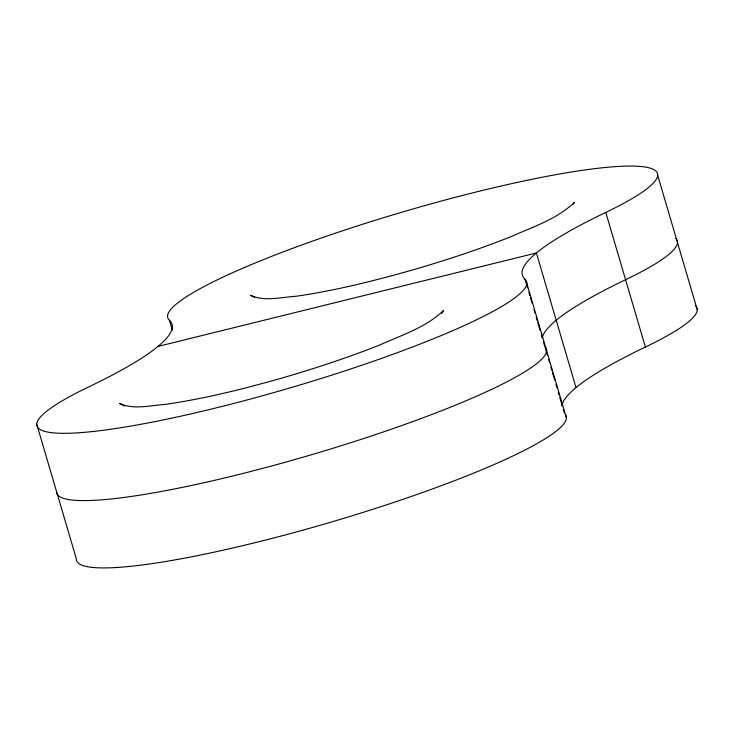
<?xml version="1.0" encoding="UTF-8"?>
<svg xmlns="http://www.w3.org/2000/svg" width="734" height="734" viewBox="0 0 734 734"><rect width="100%" height="100%" fill="white"/><g stroke="black" fill="none" stroke-linecap="round" stroke-linejoin="round"><path stroke-width="1.1" d="M441.831 313.455L443.464 310.528C425.986 327.456 401.819 335.034 380.065 344.87C347.457 357.807 314.079 368.752 280.388 378.505C242.541 389.185 204.281 398.764 165.333 404.397C150.415 405.306 133.863 410.049 119.706 403.461L124.697 406.122M573.226 204.327L574.318 202.382C556.84 219.301 532.664 226.879 510.919 236.715C478.302 249.652 444.932 260.598 411.233 270.36C373.395 281.03 335.135 290.609 296.187 296.252C281.269 297.151 264.717 301.894 250.551 295.307L254.551 297.435M157.993 346.42L536.389 252.964L576.006 387.58M657.682 175.27L697.3 309.895M605.779 212.42A411.765 56.591 -16.4 0 0 525.003 279.177A255.258 35.085 -16.4 0 1 216.337 407.847A255.258 35.085 -16.4 0 1 88.603 386.965A411.765 56.591 -16.4 0 0 169.38 320.198A255.258 35.085 -16.4 0 1 478.036 191.537A255.258 35.085 -16.4 0 1 605.779 212.42L645.397 347.035A411.765 56.591 -16.4 0 0 561.785 405.957M526.829 283.425L566.446 418.05M525.003 279.177L527.562 287.866M528.838 292.205L529.792 295.463M530.434 297.637L532.031 303.069M533.948 309.583L534.912 312.84M536.187 317.18L537.141 320.437M537.783 322.611L540.022 330.208M541.297 334.548L542.261 337.805M543.536 342.145L544.49 345.402M545.133 347.577L547.371 355.173M548.647 359.522L549.61 362.779M550.885 367.119L551.84 370.376M552.482 372.551L554.721 380.148M555.996 384.488L556.959 387.745M558.235 392.084L559.189 395.342M559.831 397.516L562.07 405.113M563.345 409.462L564.299 412.719M169.38 320.198L172.251 329.97M36.7 424.105L76.318 558.73A255.258 35.085 -16.4 0 0 332.153 521.791A255.258 35.085 -16.4 0 0 565.327 414.554M542.187 337.622A411.765 56.591 -16.4 0 1 625.588 279.727A255.258 35.085 -16.4 0 0 675.665 238.339M544.811 346.494A255.258 35.085 -16.4 0 1 315.537 453.529A255.258 35.085 -16.4 0 1 56.509 491.413M695.474 305.647A255.258 35.085 -16.4 0 1 645.397 347.035"/></g></svg>
